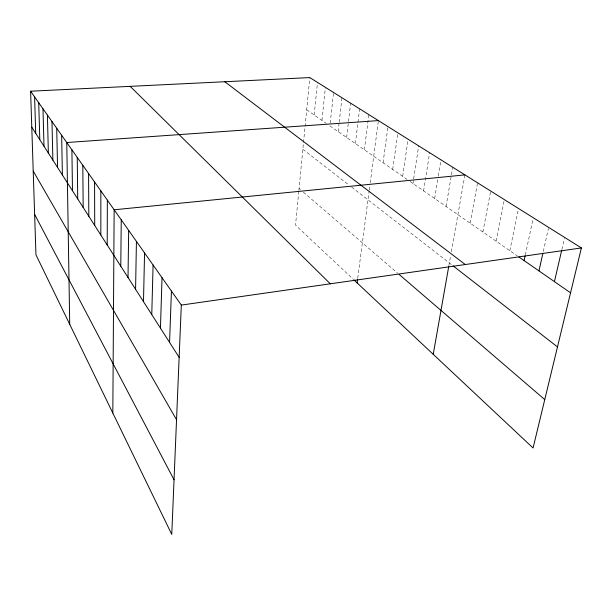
<?xml version="1.0" encoding="UTF-8"?>
<svg xmlns="http://www.w3.org/2000/svg" width="612" height="612" viewBox="0 0 612 612"><rect width="100%" height="100%" fill="white"/><g stroke="black" fill="none" stroke-linecap="round" stroke-linejoin="round"><path stroke-width="0.46" stroke-dasharray="3.06 2.29" d="M298.794 191.319L295.527 225.117L353.178 279.21M298.885 190.37L309.802 77.579M314.208 114.995L317.483 82.398M321.95 120.365L325.4 87.363M330.228 123.111L333.555 92.473M338.153 131.603L339.102 123.142M339.209 122.201L341.963 97.752M346.629 137.486L350.638 103.191M355.373 143.545L359.596 108.814M364.392 149.81L368.837 114.612M357.729 278.192L369.174 190.89M369.288 189.995L369.877 185.52M370.237 182.797L378.392 120.602M383.051 162.754L387.97 126.608M392.697 169.44L397.869 132.819M402.658 176.355L408.097 139.238M412.962 183.501L413.536 179.737M413.674 178.796L418.677 145.87M423.619 190.89L429.632 152.748M434.642 198.533L438.192 176.837M438.345 175.896L440.977 159.862M446.056 206.458L452.727 167.229M448.887 265.662L450.677 255.525M451.335 251.8L464.913 174.879M470.154 223.173L477.559 182.804M482.883 232.002L490.686 191.043M496.103 241.166L504.334 199.604M509.827 250.69L518.517 208.501M525.303 255.005L533.083 218.691M543.295 251.463L548.444 228.33M561.908 249.421L564.463 238.382M306.681 109.778L326.303 123.387M329.929 125.896L407.072 179.415M410.017 181.458L517.347 255.9M302.863 149.274L348.794 184.923M351.663 187.157L452.314 265.279M299.069 188.465L300.5 189.689M303.353 192.145L397.762 273.273"/><path stroke-width="0.92" d="M107.207 244.991L107.352 200.132M112.822 413.062L114.153 209.778L464.913 174.879M120.786 266.189L121.252 219.853M128.015 277.496L128.673 230.38M135.581 289.3L136.43 241.396M143.491 301.655L144.562 252.932M151.768 314.599L153.084 265.019M160.451 328.154L162.027 277.718M169.562 342.391L171.429 291.052M30.6 91.219L181.313 305.082L171.765 534.421L35.955 254.814L30.6 91.219L309.802 77.579L581.4 247.944L533.067 447.984L353.835 279.829M357.11 282.897L357.599 279.133M433.235 354.317L448.726 266.557M524.109 260.597L525.104 255.938M538.965 270.902L542.882 253.314M554.434 281.635L561.694 250.339M181.313 305.082L581.4 247.944M378.392 120.602L66.762 142.527L69.722 324.329M518.846 256.948L570.56 292.819M224.803 81.725L465.296 264.529M453.048 265.853L557.486 346.912M399.139 274.451L544.764 399.59M130.172 86.353L330.304 283.807M31.778 127.158L179.14 357.347M33.216 171.069L176.539 419.717M34.639 214.43L174.037 479.793M34.593 96.88L35.718 133.317M38.717 102.732L39.795 139.681M42.985 108.791L44.003 146.26M47.407 115.064L48.363 153.069M51.982 121.559L52.877 160.115M56.725 128.29L57.551 167.413M61.651 135.275L62.393 174.978M71.902 149.833L72.476 190.73M77.25 157.414L77.724 198.923M82.804 165.294L83.171 207.437M88.572 173.479L88.824 216.273M94.577 182.001L94.715 225.468M100.835 190.875L100.835 235.031"/></g></svg>
